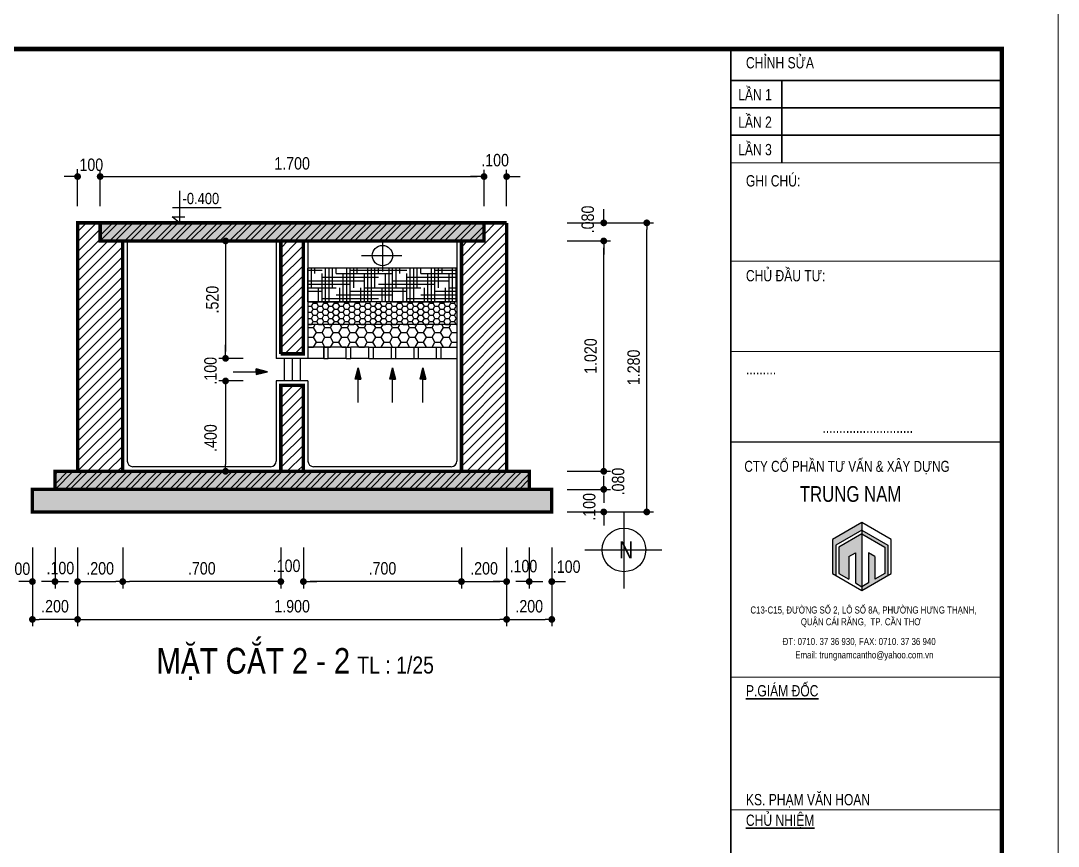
# Model space of a CAD drawing. Header units: millimetres. Extents: x 100 to 288, y -65 to 177.
# Drawn here: x 227.37 to 245.75, y 72.66 to 87.28 of the extents above; entities that cross this region are included whole.
import ezdxf

# ---------------------------------------------------------------- set-up
doc = ezdxf.new("R2010")
doc.units = ezdxf.units.MM
doc.header["$LTSCALE"] = 0.3
doc.header["$MEASUREMENT"] = 0
doc.header["$PDMODE"] = 2
doc.layers.get('0').update_dxf_attribs({"linetype": 'CONTINUOUS', "lineweight": 13})
doc.layers.get('DEFPOINTS').update_dxf_attribs({"linetype": 'CONTINUOUS', "lineweight": 13})
for name, color, linetype in [('CHU', 3, 'CONTINUOUS'), ('HACTH', 8, 'CONTINUOUS'), ('HATCH', 8, 'CONTINUOUS'), ('LAYER 1', 1, 'CONTINUOUS'), ('LAYER 7', 7, 'CONTINUOUS'), ('LAYER1', 1, 'CONTINUOUS'), ('Layer2', 4, 'CONTINUOUS'), ('LAYER5', 5, 'CONTINUOUS'), ('LAYER7', 7, 'CONTINUOUS')]:
    doc.layers.add(name, color=color, linetype=linetype)
doc.styles.add('HELVE-KT', font='VHELVCN.TTF')
doc.styles.add('VNI - HELVE', font='VBOOKMN.TTF', dxfattribs={"width": 0.8})
doc.dimstyles.new('1-25', dxfattribs={"dimtxt": 0.22, "dimasz": 0.12, "dimexe": 0.12, "dimexo": 0.2, "dimgap": 0.12, "dimtad": 1, "dimdec": 3, "dimlfac": 0.25, "dimzin": 4, "dimdsep": 46, "dimtxsty": 'HELVE-KT', "dimblk1": 'DOT', "dimblk2": 'DOT', "dimsah": 1, "dimcen": 0.18, "dimadec": 3, "dimazin": 0, "dimtfac": 1, "dimtdec": 3, "dimtofl": 0, "dimtmove": 2, "dimatfit": 3, "dimldrblk": 'DOT', "dimfxl": 0, "dimtolj": 1, "dimtzin": 4, "dimarcsym": 0})

# ---------------------------------------------------------------- blocks, each defined once
blk = doc.blocks.new('_DOT')
at = {"color": 0, "linetype": 'ByBlock'}
blk.add_line((-0.5, 0), (-1, 0), dxfattribs=at)
at = {"color": 0, "linetype": 'ByBlock', "const_width": 0.5}
blk.add_lwpolyline([(-0.25, 0, 1), (0.25, 0, 1)], format="xyb", close=True, dxfattribs=at)
blk = doc.blocks.new('*D782')
at = {"layer": 'DEFPOINTS', "color": 0, "lineweight": -2, "ltscale": 0.25}
for p in [(236.852, 83.705), (237.698, 83.705), (236.852, 83.385)]:
    blk.add_point(p, dxfattribs=at)
at = {"layer": 'LAYER1', "color": 0, "lineweight": -2, "ltscale": 0.25}
for p, q in [((237.698, 83.825), (237.698, 83.945)), ((237.052, 83.705), (237.818, 83.705)), ((237.052, 83.385), (237.818, 83.385)), ((237.698, 83.265), (237.698, 83.145))]:
    blk.add_line(p, q, dxfattribs=at)
at = {"layer": 'LAYER1', "color": 0, "lineweight": -2, "ltscale": 0.25, "xscale": 0.12, "yscale": 0.12, "zscale": 0.12}
for p, rotation in [((237.698, 83.705), 270), ((237.698, 83.385), 90)]:
    blk.add_blockref('_DOT', p, dxfattribs=dict(at, rotation=rotation))
at = {"layer": 'LAYER1', "color": 0, "ltscale": 0.25, "insert": (237.416, 83.765), "char_height": 0.22, "attachment_point": 5, "rotation": 90, "style": 'HELVE-KT'}
blk.add_mtext('\\A1;.080', dxfattribs=at)
blk = doc.blocks.new('*D783')
at = {"layer": 'DEFPOINTS', "color": 0, "lineweight": -2, "ltscale": 0.25}
for p in [(236.852, 78.985), (237.698, 78.985), (236.852, 78.585)]:
    blk.add_point(p, dxfattribs=at)
at = {"layer": 'LAYER1', "color": 0, "lineweight": -2, "ltscale": 0.25}
for p, q in [((237.698, 79.105), (237.698, 79.225)), ((237.052, 78.985), (237.818, 78.985)), ((237.052, 78.585), (237.818, 78.585)), ((237.698, 78.465), (237.698, 78.345))]:
    blk.add_line(p, q, dxfattribs=at)
at = {"layer": 'LAYER1', "color": 0, "lineweight": -2, "ltscale": 0.25, "xscale": 0.12, "yscale": 0.12, "zscale": 0.12}
for p, rotation in [((237.698, 78.985), 270), ((237.698, 78.585), 90)]:
    blk.add_blockref('_DOT', p, dxfattribs=dict(at, rotation=rotation))
at = {"layer": 'LAYER1', "color": 0, "ltscale": 0.25, "insert": (237.442, 78.675), "char_height": 0.22, "attachment_point": 5, "rotation": 90, "style": 'HELVE-KT'}
blk.add_mtext('\\A1;.100', dxfattribs=at)
blk = doc.blocks.new('*D784')
at = {"layer": 'DEFPOINTS', "color": 0, "lineweight": -2, "ltscale": 0.25}
for p in [(236.852, 79.305), (237.698, 79.305), (236.852, 78.985)]:
    blk.add_point(p, dxfattribs=at)
at = {"layer": 'LAYER1', "color": 0, "lineweight": -2, "ltscale": 0.25}
for p, q in [((237.698, 79.425), (237.698, 79.545)), ((237.052, 79.305), (237.818, 79.305)), ((237.052, 78.985), (237.818, 78.985)), ((237.698, 78.865), (237.698, 78.745))]:
    blk.add_line(p, q, dxfattribs=at)
at = {"layer": 'LAYER1', "color": 0, "lineweight": -2, "ltscale": 0.25, "xscale": 0.12, "yscale": 0.12, "zscale": 0.12}
for p, rotation in [((237.698, 79.305), 270), ((237.698, 78.985), 90)]:
    blk.add_blockref('_DOT', p, dxfattribs=dict(at, rotation=rotation))
at = {"layer": 'LAYER1', "color": 0, "ltscale": 0.25, "insert": (237.954, 79.123), "char_height": 0.22, "attachment_point": 5, "rotation": 90, "style": 'HELVE-KT'}
blk.add_mtext('\\A1;.080', dxfattribs=at)
blk = doc.blocks.new('*D785')
at = {"layer": 'DEFPOINTS', "color": 0, "lineweight": -2, "ltscale": 0.25}
for p in [(236.852, 83.385), (237.698, 83.385), (236.852, 79.305)]:
    blk.add_point(p, dxfattribs=at)
at = {"layer": 'LAYER1', "color": 0, "lineweight": -2, "ltscale": 0.25}
for p, q in [((237.052, 83.385), (237.818, 83.385)), ((237.698, 79.425), (237.698, 83.265)), ((237.052, 79.305), (237.818, 79.305))]:
    blk.add_line(p, q, dxfattribs=at)
at = {"layer": 'LAYER1', "color": 0, "lineweight": -2, "ltscale": 0.25, "xscale": 0.12, "yscale": 0.12, "zscale": 0.12}
for p, rotation in [((237.698, 83.385), 90), ((237.698, 79.305), 270)]:
    blk.add_blockref('_DOT', p, dxfattribs=dict(at, rotation=rotation))
at = {"layer": 'LAYER1', "color": 0, "ltscale": 0.25, "insert": (237.466, 81.345), "char_height": 0.22, "attachment_point": 5, "rotation": 90, "style": 'HELVE-KT'}
blk.add_mtext('\\A1;1.020', dxfattribs=at)
blk = doc.blocks.new('*D786')
at = {"layer": 'DEFPOINTS', "color": 0, "lineweight": -2, "ltscale": 0.25}
for p in [(231.509, 80.905), (230.999, 79.305), (231.509, 79.305)]:
    blk.add_point(p, dxfattribs=at)
at = {"layer": 'LAYER1', "color": 0, "lineweight": -2, "ltscale": 0.25}
for p, q in [((231.309, 80.905), (230.879, 80.905)), ((230.999, 80.785), (230.999, 79.425)), ((231.309, 79.305), (230.879, 79.305))]:
    blk.add_line(p, q, dxfattribs=at)
at = {"layer": 'LAYER1', "color": 0, "lineweight": -2, "ltscale": 0.25, "xscale": 0.12, "yscale": 0.12, "zscale": 0.12}
for p, rotation in [((230.999, 80.905), 90), ((230.999, 79.305), 270)]:
    blk.add_blockref('_DOT', p, dxfattribs=dict(at, rotation=rotation))
at = {"layer": 'LAYER1', "color": 0, "ltscale": 0.25, "insert": (230.734, 79.893), "char_height": 0.22, "attachment_point": 5, "rotation": 90, "style": 'HELVE-KT'}
blk.add_mtext('\\A1;.400', dxfattribs=at)
blk = doc.blocks.new('*D787')
at = {"layer": 'DEFPOINTS', "color": 0, "lineweight": -2, "ltscale": 0.25}
for p in [(231.509, 81.305), (230.999, 80.905), (231.509, 80.905)]:
    blk.add_point(p, dxfattribs=at)
at = {"layer": 'LAYER1', "color": 0, "lineweight": -2, "ltscale": 0.25}
for p, q in [((230.999, 81.425), (230.999, 81.545)), ((231.309, 81.305), (230.879, 81.305)), ((231.309, 80.905), (230.879, 80.905)), ((230.999, 80.785), (230.999, 80.665))]:
    blk.add_line(p, q, dxfattribs=at)
at = {"layer": 'LAYER1', "color": 0, "lineweight": -2, "ltscale": 0.25, "xscale": 0.12, "yscale": 0.12, "zscale": 0.12}
for p, rotation in [((230.999, 81.305), 270), ((230.999, 80.905), 90)]:
    blk.add_blockref('_DOT', p, dxfattribs=dict(at, rotation=rotation))
at = {"layer": 'LAYER1', "color": 0, "ltscale": 0.25, "insert": (230.733, 81.085), "char_height": 0.22, "attachment_point": 5, "rotation": 90, "style": 'HELVE-KT'}
blk.add_mtext('\\A1;.100', dxfattribs=at)
blk = doc.blocks.new('*D788')
at = {"layer": 'DEFPOINTS', "color": 0, "lineweight": -2, "ltscale": 0.25}
for p in [(228.378, 77.746), (235.978, 77.746), (235.978, 76.682)]:
    blk.add_point(p, dxfattribs=at)
at = {"layer": 'LAYER1', "color": 0, "lineweight": -2, "ltscale": 0.25}
for p, q in [((228.378, 77.546), (228.378, 76.562)), ((235.978, 77.546), (235.978, 76.562)), ((228.498, 76.682), (235.858, 76.682))]:
    blk.add_line(p, q, dxfattribs=at)
at = {"layer": 'LAYER1', "color": 0, "lineweight": -2, "ltscale": 0.25, "xscale": 0.12, "yscale": 0.12, "zscale": 0.12, "rotation": 180}
blk.add_blockref('_DOT', (228.378, 76.682), dxfattribs=at)
at = {"layer": 'LAYER1', "color": 0, "lineweight": -2, "ltscale": 0.25, "xscale": 0.12, "yscale": 0.12, "zscale": 0.12}
blk.add_blockref('_DOT', (235.978, 76.682), dxfattribs=at)
at = {"layer": 'LAYER1', "color": 0, "ltscale": 0.25, "insert": (232.178, 76.914), "char_height": 0.22, "attachment_point": 5, "style": 'HELVE-KT'}
blk.add_mtext('\\A1;1.900', dxfattribs=at)
blk = doc.blocks.new('*D789')
at = {"layer": 'DEFPOINTS', "color": 0, "lineweight": -2, "ltscale": 0.25}
for p in [(228.378, 78.154), (229.178, 78.154), (229.178, 77.352)]:
    blk.add_point(p, dxfattribs=at)
at = {"layer": 'LAYER1', "color": 0, "lineweight": -2, "ltscale": 0.25}
for p, q in [((228.378, 77.954), (228.378, 77.232)), ((229.178, 77.954), (229.178, 77.232)), ((228.498, 77.352), (229.058, 77.352))]:
    blk.add_line(p, q, dxfattribs=at)
at = {"layer": 'LAYER1', "color": 0, "lineweight": -2, "ltscale": 0.25, "xscale": 0.12, "yscale": 0.12, "zscale": 0.12, "rotation": 180}
blk.add_blockref('_DOT', (228.378, 77.352), dxfattribs=at)
at = {"layer": 'LAYER1', "color": 0, "lineweight": -2, "ltscale": 0.25, "xscale": 0.12, "yscale": 0.12, "zscale": 0.12}
blk.add_blockref('_DOT', (229.178, 77.352), dxfattribs=at)
at = {"layer": 'LAYER1', "color": 0, "ltscale": 0.25, "insert": (228.778, 77.585), "char_height": 0.22, "attachment_point": 5, "style": 'HELVE-KT'}
blk.add_mtext('\\A1;.200', dxfattribs=at)
blk = doc.blocks.new('*D790')
at = {"layer": 'DEFPOINTS', "color": 0, "lineweight": -2, "ltscale": 0.25}
for p in [(229.178, 78.154), (231.978, 78.154), (229.178, 77.352)]:
    blk.add_point(p, dxfattribs=at)
at = {"layer": 'LAYER1', "color": 0, "lineweight": -2, "ltscale": 0.25}
for p, q in [((229.178, 77.954), (229.178, 77.232)), ((231.978, 77.954), (231.978, 77.232)), ((231.858, 77.352), (229.298, 77.352))]:
    blk.add_line(p, q, dxfattribs=at)
at = {"layer": 'LAYER1', "color": 0, "lineweight": -2, "ltscale": 0.25, "xscale": 0.12, "yscale": 0.12, "zscale": 0.12, "rotation": 180}
blk.add_blockref('_DOT', (229.178, 77.352), dxfattribs=at)
at = {"layer": 'LAYER1', "color": 0, "lineweight": -2, "ltscale": 0.25, "xscale": 0.12, "yscale": 0.12, "zscale": 0.12}
blk.add_blockref('_DOT', (231.978, 77.352), dxfattribs=at)
at = {"layer": 'LAYER1', "color": 0, "ltscale": 0.25, "insert": (230.578, 77.585), "char_height": 0.22, "attachment_point": 5, "style": 'HELVE-KT'}
blk.add_mtext('\\A1;.700', dxfattribs=at)
blk = doc.blocks.new('*D791')
at = {"layer": 'DEFPOINTS', "color": 0, "lineweight": -2, "ltscale": 0.25}
for p in [(231.978, 78.154), (232.378, 78.154), (231.978, 77.352)]:
    blk.add_point(p, dxfattribs=at)
at = {"layer": 'LAYER1', "color": 0, "lineweight": -2, "ltscale": 0.25}
for p, q in [((231.978, 77.954), (231.978, 77.232)), ((232.378, 77.954), (232.378, 77.232)), ((231.858, 77.352), (231.738, 77.352)), ((232.498, 77.352), (232.618, 77.352))]:
    blk.add_line(p, q, dxfattribs=at)
at = {"layer": 'LAYER1', "color": 0, "lineweight": -2, "ltscale": 0.25, "xscale": 0.12, "yscale": 0.12, "zscale": 0.12}
blk.add_blockref('_DOT', (231.978, 77.352), dxfattribs=at)
at = {"layer": 'LAYER1', "color": 0, "lineweight": -2, "ltscale": 0.25, "xscale": 0.12, "yscale": 0.12, "zscale": 0.12, "rotation": 180}
blk.add_blockref('_DOT', (232.378, 77.352), dxfattribs=at)
at = {"layer": 'LAYER1', "color": 0, "ltscale": 0.25, "insert": (232.08, 77.63), "char_height": 0.22, "attachment_point": 5, "style": 'HELVE-KT'}
blk.add_mtext('\\A1;.100', dxfattribs=at)
blk = doc.blocks.new('*D792')
at = {"layer": 'DEFPOINTS', "color": 0, "lineweight": -2, "ltscale": 0.25}
for p in [(232.378, 78.154), (235.178, 78.154), (232.378, 77.352)]:
    blk.add_point(p, dxfattribs=at)
at = {"layer": 'LAYER1', "color": 0, "lineweight": -2, "ltscale": 0.25}
for p, q in [((232.378, 77.954), (232.378, 77.232)), ((235.178, 77.954), (235.178, 77.232)), ((235.058, 77.352), (232.498, 77.352))]:
    blk.add_line(p, q, dxfattribs=at)
at = {"layer": 'LAYER1', "color": 0, "lineweight": -2, "ltscale": 0.25, "xscale": 0.12, "yscale": 0.12, "zscale": 0.12, "rotation": 180}
blk.add_blockref('_DOT', (232.378, 77.352), dxfattribs=at)
at = {"layer": 'LAYER1', "color": 0, "lineweight": -2, "ltscale": 0.25, "xscale": 0.12, "yscale": 0.12, "zscale": 0.12}
blk.add_blockref('_DOT', (235.178, 77.352), dxfattribs=at)
at = {"layer": 'LAYER1', "color": 0, "ltscale": 0.25, "insert": (233.778, 77.585), "char_height": 0.22, "attachment_point": 5, "style": 'HELVE-KT'}
blk.add_mtext('\\A1;.700', dxfattribs=at)
blk = doc.blocks.new('*D793')
at = {"layer": 'DEFPOINTS', "color": 0, "lineweight": -2, "ltscale": 0.25}
for p in [(231.509, 83.385), (230.999, 81.305), (231.509, 81.305)]:
    blk.add_point(p, dxfattribs=at)
at = {"layer": 'LAYER1', "color": 0, "lineweight": -2, "ltscale": 0.25}
for p, q in [((231.309, 83.385), (230.879, 83.385)), ((230.999, 83.265), (230.999, 81.425)), ((231.309, 81.305), (230.879, 81.305))]:
    blk.add_line(p, q, dxfattribs=at)
at = {"layer": 'LAYER1', "color": 0, "lineweight": -2, "ltscale": 0.25, "xscale": 0.12, "yscale": 0.12, "zscale": 0.12}
for p, rotation in [((230.999, 83.385), 90), ((230.999, 81.305), 270)]:
    blk.add_blockref('_DOT', p, dxfattribs=dict(at, rotation=rotation))
at = {"layer": 'LAYER1', "color": 0, "ltscale": 0.25, "insert": (230.766, 82.345), "char_height": 0.22, "attachment_point": 5, "rotation": 90, "style": 'HELVE-KT'}
blk.add_mtext('\\A1;.520', dxfattribs=at)
blk = doc.blocks.new('*D794')
at = {"layer": 'DEFPOINTS', "color": 0, "lineweight": -2, "ltscale": 0.25}
for p in [(236.378, 78.154), (236.778, 78.154), (236.778, 77.352)]:
    blk.add_point(p, dxfattribs=at)
at = {"layer": 'LAYER1', "color": 0, "lineweight": -2, "ltscale": 0.25}
for p, q in [((236.378, 77.954), (236.378, 77.232)), ((236.778, 77.954), (236.778, 77.232)), ((236.258, 77.352), (236.138, 77.352)), ((236.898, 77.352), (237.018, 77.352))]:
    blk.add_line(p, q, dxfattribs=at)
at = {"layer": 'LAYER1', "color": 0, "lineweight": -2, "ltscale": 0.25, "xscale": 0.12, "yscale": 0.12, "zscale": 0.12}
blk.add_blockref('_DOT', (236.378, 77.352), dxfattribs=at)
at = {"layer": 'LAYER1', "color": 0, "lineweight": -2, "ltscale": 0.25, "xscale": 0.12, "yscale": 0.12, "zscale": 0.12, "rotation": 180}
blk.add_blockref('_DOT', (236.778, 77.352), dxfattribs=at)
at = {"layer": 'LAYER1', "color": 0, "ltscale": 0.25, "insert": (237.041, 77.615), "char_height": 0.22, "attachment_point": 5, "style": 'HELVE-KT'}
blk.add_mtext('\\A1;.100', dxfattribs=at)
blk = doc.blocks.new('*D795')
at = {"layer": 'DEFPOINTS', "color": 0, "lineweight": -2, "ltscale": 0.25}
for p in [(235.978, 78.154), (236.378, 78.154), (235.978, 77.352)]:
    blk.add_point(p, dxfattribs=at)
at = {"layer": 'LAYER1', "color": 0, "lineweight": -2, "ltscale": 0.25}
for p, q in [((235.978, 77.954), (235.978, 77.232)), ((236.378, 77.954), (236.378, 77.232)), ((235.858, 77.352), (235.738, 77.352)), ((236.498, 77.352), (236.618, 77.352))]:
    blk.add_line(p, q, dxfattribs=at)
at = {"layer": 'LAYER1', "color": 0, "lineweight": -2, "ltscale": 0.25, "xscale": 0.12, "yscale": 0.12, "zscale": 0.12}
blk.add_blockref('_DOT', (235.978, 77.352), dxfattribs=at)
at = {"layer": 'LAYER1', "color": 0, "lineweight": -2, "ltscale": 0.25, "xscale": 0.12, "yscale": 0.12, "zscale": 0.12, "rotation": 180}
blk.add_blockref('_DOT', (236.378, 77.352), dxfattribs=at)
at = {"layer": 'LAYER1', "color": 0, "ltscale": 0.25, "insert": (236.275, 77.624), "char_height": 0.22, "attachment_point": 5, "style": 'HELVE-KT'}
blk.add_mtext('\\A1;.100', dxfattribs=at)
blk = doc.blocks.new('*D796')
at = {"layer": 'DEFPOINTS', "color": 0, "lineweight": -2, "ltscale": 0.25}
for p in [(227.578, 78.154), (227.978, 78.154), (227.578, 77.352)]:
    blk.add_point(p, dxfattribs=at)
at = {"layer": 'LAYER1', "color": 0, "lineweight": -2, "ltscale": 0.25}
for p, q in [((227.578, 77.954), (227.578, 77.232)), ((227.978, 77.954), (227.978, 77.232)), ((227.458, 77.352), (227.338, 77.352)), ((228.098, 77.352), (228.218, 77.352))]:
    blk.add_line(p, q, dxfattribs=at)
at = {"layer": 'LAYER1', "color": 0, "lineweight": -2, "ltscale": 0.25, "xscale": 0.12, "yscale": 0.12, "zscale": 0.12}
blk.add_blockref('_DOT', (227.578, 77.352), dxfattribs=at)
at = {"layer": 'LAYER1', "color": 0, "lineweight": -2, "ltscale": 0.25, "xscale": 0.12, "yscale": 0.12, "zscale": 0.12, "rotation": 180}
blk.add_blockref('_DOT', (227.978, 77.352), dxfattribs=at)
at = {"layer": 'LAYER1', "color": 0, "ltscale": 0.25, "insert": (227.294, 77.578), "char_height": 0.22, "attachment_point": 5, "style": 'HELVE-KT'}
blk.add_mtext('\\A1;.100', dxfattribs=at)
blk = doc.blocks.new('*D797')
at = {"layer": 'DEFPOINTS', "color": 0, "lineweight": -2, "ltscale": 0.25}
for p in [(227.978, 78.154), (228.378, 78.154), (228.378, 77.352)]:
    blk.add_point(p, dxfattribs=at)
at = {"layer": 'LAYER1', "color": 0, "lineweight": -2, "ltscale": 0.25}
for p, q in [((227.978, 77.954), (227.978, 77.232)), ((228.378, 77.954), (228.378, 77.232)), ((227.858, 77.352), (227.738, 77.352)), ((228.498, 77.352), (228.618, 77.352))]:
    blk.add_line(p, q, dxfattribs=at)
at = {"layer": 'LAYER1', "color": 0, "lineweight": -2, "ltscale": 0.25, "xscale": 0.12, "yscale": 0.12, "zscale": 0.12}
blk.add_blockref('_DOT', (227.978, 77.352), dxfattribs=at)
at = {"layer": 'LAYER1', "color": 0, "lineweight": -2, "ltscale": 0.25, "xscale": 0.12, "yscale": 0.12, "zscale": 0.12, "rotation": 180}
blk.add_blockref('_DOT', (228.378, 77.352), dxfattribs=at)
at = {"layer": 'LAYER1', "color": 0, "ltscale": 0.25, "insert": (228.073, 77.59), "char_height": 0.22, "attachment_point": 5, "style": 'HELVE-KT'}
blk.add_mtext('\\A1;.100', dxfattribs=at)
blk = doc.blocks.new('*D798')
at = {"layer": 'DEFPOINTS', "color": 0, "lineweight": -2, "ltscale": 0.25}
for p in [(235.178, 78.154), (235.978, 78.154), (235.978, 77.352)]:
    blk.add_point(p, dxfattribs=at)
at = {"layer": 'LAYER1', "color": 0, "lineweight": -2, "ltscale": 0.25}
for p, q in [((235.178, 77.954), (235.178, 77.232)), ((235.978, 77.954), (235.978, 77.232)), ((235.298, 77.352), (235.858, 77.352))]:
    blk.add_line(p, q, dxfattribs=at)
at = {"layer": 'LAYER1', "color": 0, "lineweight": -2, "ltscale": 0.25, "xscale": 0.12, "yscale": 0.12, "zscale": 0.12, "rotation": 180}
blk.add_blockref('_DOT', (235.178, 77.352), dxfattribs=at)
at = {"layer": 'LAYER1', "color": 0, "lineweight": -2, "ltscale": 0.25, "xscale": 0.12, "yscale": 0.12, "zscale": 0.12}
blk.add_blockref('_DOT', (235.978, 77.352), dxfattribs=at)
at = {"layer": 'LAYER1', "color": 0, "ltscale": 0.25, "insert": (235.578, 77.585), "char_height": 0.22, "attachment_point": 5, "style": 'HELVE-KT'}
blk.add_mtext('\\A1;.200', dxfattribs=at)
blk = doc.blocks.new('*D799')
at = {"layer": 'DEFPOINTS', "color": 0, "lineweight": -2, "ltscale": 0.25}
for p in [(228.778, 84.525), (228.378, 83.799), (228.778, 83.799)]:
    blk.add_point(p, dxfattribs=at)
at = {"layer": 'LAYER1', "color": 0, "lineweight": -2, "ltscale": 0.25}
for p, q in [((228.378, 83.999), (228.378, 84.645)), ((228.778, 83.999), (228.778, 84.645)), ((228.258, 84.525), (228.138, 84.525)), ((228.898, 84.525), (229.018, 84.525))]:
    blk.add_line(p, q, dxfattribs=at)
at = {"layer": 'LAYER1', "color": 0, "lineweight": -2, "ltscale": 0.25, "xscale": 0.12, "yscale": 0.12, "zscale": 0.12}
blk.add_blockref('_DOT', (228.378, 84.525), dxfattribs=at)
at = {"layer": 'LAYER1', "color": 0, "lineweight": -2, "ltscale": 0.25, "xscale": 0.12, "yscale": 0.12, "zscale": 0.12, "rotation": 180}
blk.add_blockref('_DOT', (228.778, 84.525), dxfattribs=at)
at = {"layer": 'LAYER1', "color": 0, "ltscale": 0.25, "insert": (228.586, 84.732), "char_height": 0.22, "attachment_point": 5, "style": 'HELVE-KT'}
blk.add_mtext('\\A1;.100', dxfattribs=at)
blk = doc.blocks.new('*D800')
at = {"layer": 'DEFPOINTS', "color": 0, "lineweight": -2, "ltscale": 0.25}
for p in [(235.578, 84.525), (228.778, 83.799), (235.578, 83.799)]:
    blk.add_point(p, dxfattribs=at)
at = {"layer": 'LAYER1', "color": 0, "lineweight": -2, "ltscale": 0.25}
for p, q in [((228.778, 83.999), (228.778, 84.645)), ((235.578, 83.999), (235.578, 84.645)), ((228.898, 84.525), (235.458, 84.525))]:
    blk.add_line(p, q, dxfattribs=at)
at = {"layer": 'LAYER1', "color": 0, "lineweight": -2, "ltscale": 0.25, "xscale": 0.12, "yscale": 0.12, "zscale": 0.12, "rotation": 180}
blk.add_blockref('_DOT', (228.778, 84.525), dxfattribs=at)
at = {"layer": 'LAYER1', "color": 0, "lineweight": -2, "ltscale": 0.25, "xscale": 0.12, "yscale": 0.12, "zscale": 0.12}
blk.add_blockref('_DOT', (235.578, 84.525), dxfattribs=at)
at = {"layer": 'LAYER1', "color": 0, "ltscale": 0.25, "insert": (232.178, 84.757), "char_height": 0.22, "attachment_point": 5, "style": 'HELVE-KT'}
blk.add_mtext('\\A1;1.700', dxfattribs=at)
blk = doc.blocks.new('*D801')
at = {"layer": 'DEFPOINTS', "color": 0, "lineweight": -2, "ltscale": 0.25}
for p in [(235.978, 84.525), (235.578, 83.799), (235.978, 83.799)]:
    blk.add_point(p, dxfattribs=at)
at = {"layer": 'LAYER1', "color": 0, "lineweight": -2, "ltscale": 0.25}
for p, q in [((235.578, 83.999), (235.578, 84.645)), ((235.978, 83.999), (235.978, 84.645)), ((235.458, 84.525), (235.338, 84.525)), ((236.098, 84.525), (236.218, 84.525))]:
    blk.add_line(p, q, dxfattribs=at)
at = {"layer": 'LAYER1', "color": 0, "lineweight": -2, "ltscale": 0.25, "xscale": 0.12, "yscale": 0.12, "zscale": 0.12}
blk.add_blockref('_DOT', (235.578, 84.525), dxfattribs=at)
at = {"layer": 'LAYER1', "color": 0, "lineweight": -2, "ltscale": 0.25, "xscale": 0.12, "yscale": 0.12, "zscale": 0.12, "rotation": 180}
blk.add_blockref('_DOT', (235.978, 84.525), dxfattribs=at)
at = {"layer": 'LAYER1', "color": 0, "ltscale": 0.25, "insert": (235.774, 84.814), "char_height": 0.22, "attachment_point": 5, "style": 'HELVE-KT'}
blk.add_mtext('\\A1;.100', dxfattribs=at)
blk = doc.blocks.new('*D802')
at = {"layer": 'DEFPOINTS', "color": 0, "lineweight": -2, "ltscale": 0.25}
for p in [(236.852, 83.705), (238.46, 83.705), (236.852, 78.585)]:
    blk.add_point(p, dxfattribs=at)
at = {"layer": 'LAYER1', "color": 0, "lineweight": -2, "ltscale": 0.25}
for p, q in [((237.052, 83.705), (238.58, 83.705)), ((238.46, 78.705), (238.46, 83.585)), ((237.052, 78.585), (238.58, 78.585))]:
    blk.add_line(p, q, dxfattribs=at)
at = {"layer": 'LAYER1', "color": 0, "lineweight": -2, "ltscale": 0.25, "xscale": 0.12, "yscale": 0.12, "zscale": 0.12}
for p, rotation in [((238.46, 83.705), 90), ((238.46, 78.585), 270)]:
    blk.add_blockref('_DOT', p, dxfattribs=dict(at, rotation=rotation))
at = {"layer": 'LAYER1', "color": 0, "ltscale": 0.25, "insert": (238.228, 81.145), "char_height": 0.22, "attachment_point": 5, "rotation": 90, "style": 'HELVE-KT'}
blk.add_mtext('\\A1;1.280', dxfattribs=at)
blk = doc.blocks.new('*D833')
at = {"layer": 'DEFPOINTS', "color": 0, "lineweight": -2, "ltscale": 0.25}
for p in [(227.578, 77.636), (228.378, 77.054), (227.578, 76.682)]:
    blk.add_point(p, dxfattribs=at)
at = {"layer": 'LAYER1', "color": 0, "lineweight": -2, "ltscale": 0.25}
for p, q in [((227.578, 77.436), (227.578, 76.562)), ((228.378, 76.854), (228.378, 76.562)), ((228.258, 76.682), (227.698, 76.682))]:
    blk.add_line(p, q, dxfattribs=at)
at = {"layer": 'LAYER1', "color": 0, "lineweight": -2, "ltscale": 0.25, "xscale": 0.12, "yscale": 0.12, "zscale": 0.12, "rotation": 180}
blk.add_blockref('_DOT', (227.578, 76.682), dxfattribs=at)
at = {"layer": 'LAYER1', "color": 0, "lineweight": -2, "ltscale": 0.25, "xscale": 0.12, "yscale": 0.12, "zscale": 0.12}
blk.add_blockref('_DOT', (228.378, 76.682), dxfattribs=at)
at = {"layer": 'LAYER1', "color": 0, "ltscale": 0.25, "insert": (227.978, 76.914), "char_height": 0.22, "attachment_point": 5, "style": 'HELVE-KT'}
blk.add_mtext('\\A1;.200', dxfattribs=at)
blk = doc.blocks.new('*D834')
at = {"layer": 'DEFPOINTS', "color": 0, "lineweight": -2, "ltscale": 0.25}
for p in [(236.778, 77.636), (235.978, 77.054), (236.778, 76.682)]:
    blk.add_point(p, dxfattribs=at)
at = {"layer": 'LAYER1', "color": 0, "lineweight": -2, "ltscale": 0.25}
for p, q in [((236.778, 77.436), (236.778, 76.562)), ((235.978, 76.854), (235.978, 76.562)), ((236.098, 76.682), (236.658, 76.682))]:
    blk.add_line(p, q, dxfattribs=at)
at = {"layer": 'LAYER1', "color": 0, "lineweight": -2, "ltscale": 0.25, "xscale": 0.12, "yscale": 0.12, "zscale": 0.12, "rotation": 180}
blk.add_blockref('_DOT', (235.978, 76.682), dxfattribs=at)
at = {"layer": 'LAYER1', "color": 0, "lineweight": -2, "ltscale": 0.25, "xscale": 0.12, "yscale": 0.12, "zscale": 0.12}
blk.add_blockref('_DOT', (236.778, 76.682), dxfattribs=at)
at = {"layer": 'LAYER1', "color": 0, "ltscale": 0.25, "insert": (236.378, 76.914), "char_height": 0.22, "attachment_point": 5, "style": 'HELVE-KT'}
blk.add_mtext('\\A1;.200', dxfattribs=at)
blk = doc.blocks.new('AAEER')
at = {"linetype": 'Continuous', "ltscale": 0.08}
h = blk.add_hatch(color=8, dxfattribs=at)
h.paths.add_polyline_path([(377.886, 656.949), (377.886, 657.083), (377.366, 656.782), (377.366, 656.181), (377.423, 656.148), (377.423, 656.682)])
h.paths.add_polyline_path([(377.886, 656.882), (377.481, 656.649), (377.481, 656.181), (377.655, 656.081), (377.655, 656.482), (377.771, 656.548), (377.771, 656.014), (377.886, 655.947)])
blk.add_hatch(color=8, dxfattribs=at).paths.add_polyline_path([(378.118, 656.482), (378.002, 656.548), (378.002, 656.014), (377.886, 655.947), (377.886, 655.88), (378.349, 656.148), (378.349, 656.682), (377.886, 656.949), (377.886, 656.882), (378.291, 656.649), (378.291, 656.181), (378.118, 656.081)])
for p, q in [((377.886, 657.083), (377.886, 656.949)), ((377.886, 657.083), (377.886, 655.88)), ((377.886, 656.949), (377.423, 656.682)), ((377.886, 656.882), (377.481, 656.649)), ((377.886, 656.949), (378.349, 656.682)), ((377.886, 656.882), (377.886, 655.947)), ((377.886, 656.882), (378.291, 656.649)), ((377.423, 656.682), (377.423, 656.148)), ((377.481, 656.649), (377.481, 656.181)), ((378.291, 656.649), (378.291, 656.181)), ((378.349, 656.682), (378.349, 656.148)), ((377.655, 656.482), (377.771, 656.548)), ((377.655, 656.482), (377.655, 656.081)), ((377.771, 656.548), (377.771, 656.014)), ((378.118, 656.482), (378.002, 656.548)), ((378.002, 656.548), (378.002, 656.014)), ((378.118, 656.482), (378.118, 656.081))]:
    blk.add_line(p, q, dxfattribs=at)
blk.add_lwpolyline([(377.366, 656.181), (377.886, 655.88), (378.407, 656.181), (378.407, 656.782), (377.886, 657.083), (377.366, 656.782)], close=True, dxfattribs=at)
for points in [[(377.481, 656.181), (377.655, 656.081)], [(378.291, 656.181), (378.118, 656.081)], [(377.771, 656.014), (377.886, 655.947)], [(378.002, 656.014), (377.886, 655.947)]]:
    blk.add_lwpolyline(points, dxfattribs=at)
at = {"layer": 'LAYER 7', "lineweight": 35}
for points in [[(375.565, 664.914), (380.365, 664.914)], [(376.469, 663.456), (376.469, 664.914)], [(375.565, 664.428), (380.365, 664.428)], [(375.565, 663.942), (380.365, 663.942)]]:
    blk.add_lwpolyline(points, dxfattribs=at)
at = {"layer": 'LAYER7', "const_width": 0.0278}
blk.add_lwpolyline([(380.365, 665.47), (375.565, 665.47), (375.565, 637.695), (380.365, 637.695)], close=True, dxfattribs=at)
at = {"layer": 'LAYER7'}
for points, const_width in [([(375.565, 663.456), (380.365, 663.456)], 0.0174), ([(375.565, 661.712), (380.365, 661.712)], 0.0174), ([(375.565, 660.112), (380.365, 660.112)], 0.0174), ([(375.565, 658.512), (380.365, 658.512)], 0.0212), ([(375.565, 654.346), (380.365, 654.346)], 0.0174), ([(375.565, 651.999), (380.365, 651.999)], 0.0174)]:
    blk.add_lwpolyline(points, dxfattribs=dict(at, const_width=const_width))
at = {"layer": 'LAYER 7', "lineweight": 35, "char_height": 0.2, "width": 5.31965, "attachment_point": 1, "style": 'VNI - HELVE'}
for s, insert in [('CHÆNH SÖÛA', (375.833, 665.327)), ('LAÀN 1', (375.696, 664.761)), ('LAÀN 2', (375.696, 664.275)), ('LAÀN 3', (375.696, 663.789)), ('GHI CHUÙ:', (375.833, 663.236)), ('CHUÛ ÑAÀU TÖ:', (375.833, 661.556)), ('.........', (375.833, 659.91)), ('...........................', (377.188, 658.873)), ('{\\LP.GIAÙM ÑOÁC}', (375.833, 654.205)), ('KS. PHAÏM VAÊN HOAN', (375.833, 652.277)), ('{\\LCHUÛ NHIEÄM}', (375.833, 651.912))]:
    blk.add_mtext(s, dxfattribs=dict(at, insert=insert))
at = {"layer": 'LAYER5', "attachment_point": 1, "style": 'VNI - HELVE'}
for s, insert, char_height, width in [('{\\H0.9774x;CTY COÅ PHAÀN TÖ VAÁN & XAÂY DÖÏNG} ', (375.805, 658.177), 0.19891, 4.67984), ('TRUNG NAM', (376.787, 657.729), 0.2777, 3.59296), ('{\\fVNI-Helve|b0|i0|c0|p2;C13-C15, ÑÖÔØNG SOÁ 2, LOÂ SOÁ 8A, PHÖÔØNG HÖNG THAÏNH, \\P                       QUAÄN CAÙI RAÊNG,  TP. CAÀN THÔ}', (375.912, 655.598), 0.12499, 8.0242), ('{\\fVNI-Helve|b0|i0|c0|p2;ÑT: 0710. 37 36 930, FAX: 0710. 37 36 940}', (376.484, 655.04), 0.12499, 8.0242), ('{\\fVNI-Helve|b0|i0|c0|p2;Email: trungnamcantho@yahoo.com.vn}', (376.706, 654.803), 0.12499, 8.0242)]:
    blk.add_mtext(s, dxfattribs=dict(at, insert=insert, char_height=char_height, width=width))

msp = doc.modelspace()

# ---------------------------------------------------------------- hatches: boundary and pattern name
at = {"layer": 'HACTH'}
h = msp.add_hatch(dxfattribs=at)
h.set_pattern_fill('AR-CONC', color=256, scale=0.05, style=0)
h.set_pattern_definition([(50, (227.578, 78.58526), (0.35863, -0.031376), [0.0375, -0.4125]), (355, (227.578, 78.58526), (-0.069376, 0.376096), [0.03, -0.33]), (100.4514, (227.6079, 78.58264), (0.289255, 0.34472), [0.03187, -0.350571]), (46.184, (227.578, 78.68526), (0.53362, -0.08276), [0.05625, -0.61875]), (96.6356, (227.62247, 78.67836), (0.467331, 0.48706), [0.047805, -0.525857]), (351.184, (227.578, 78.68526), (0.46733, 0.48706), [0.045, -0.495]), (21, (227.628, 78.66026), (0.2984535, -0.2013094), [0.0375, -0.4125]), (326, (227.628, 78.66026), (0.121658, 0.362575), [0.03, -0.33]), (71.4514, (227.65287, 78.6435), (0.420111, 0.161265), [0.03187, -0.350571]), (37.5, (227.578, 78.58526), (0.00608, 0.166447), [0, -0.326, 0, -0.335, 0, -0.33125]), (7.5, (227.578, 78.58526), (0.1315348, 0.197206), [0, -0.191, 0, -0.3185, 0, -0.12625]), (327.5, (227.4665, 78.58526), (0.2669112, -0.0112774), [0, -0.125, 0, -0.39, 0, -0.5175]), (317.5, (227.4165, 78.58526), (0.291593, 0.0500525), [0, -0.1625, 0, -0.259, 0, -0.3675])])
h.paths.add_polyline_path([(234.04572, 78.98526), (227.578, 78.98526), (227.578, 78.58526), (234.04572, 78.58526)])
h.paths.add_polyline_path([(236.778, 78.98526), (234.04572, 78.98526), (234.04572, 78.58526), (236.778, 78.58526)])
h.paths.add_polyline_path([(235.578, 83.70526), (234.04572, 83.70526), (234.04572, 83.38526), (235.578, 83.38526)])
h.paths.add_polyline_path([(234.04572, 83.70526), (228.778, 83.70526), (228.778, 83.38526), (229.178, 83.38526), (234.04572, 83.38526)])
h = msp.add_hatch(dxfattribs=at)
h.set_pattern_fill('ANSI31', color=256, style=0)
h.set_pattern_definition([(45, (228.378, 79.30526), (-0.0883883, 0.0883883), [])])
h.paths.add_polyline_path([(235.978, 83.70526), (235.578, 83.70526), (235.578, 83.38526), (235.178, 83.38526), (235.178, 79.30526), (235.978, 79.30526)])
h.paths.add_polyline_path([(232.378, 80.82526), (231.978, 80.82526), (231.978, 79.30526), (232.378, 79.30526)])
h.paths.add_polyline_path([(232.378, 83.38526), (231.978, 83.38526), (231.978, 81.38526), (232.378, 81.38526)])
h.paths.add_polyline_path([(229.178, 83.38526), (228.778, 83.38526), (228.778, 83.70526), (228.378, 83.70526), (228.378, 79.30526), (229.178, 79.30526)])
h = msp.add_hatch(dxfattribs=at)
h.set_pattern_fill('STEEL', color=256, scale=1.5, style=0)
h.set_pattern_definition([(45, (228.778, 83.38526), (-0.1325825, 0.1325825), []), (45, (228.778, 83.479), (-0.1325825, 0.1325825), [])])
h.paths.add_polyline_path([(234.04572, 83.70526), (228.778, 83.70526), (228.778, 83.38526), (229.178, 83.38526), (234.04572, 83.38526)])
h.paths.add_polyline_path([(235.578, 83.70526), (234.04572, 83.70526), (234.04572, 83.38526), (235.578, 83.38526)])
at = {"layer": 'HATCH', "linetype": 'Continuous', "ltscale": 0.25}
h = msp.add_hatch(dxfattribs=at)
h.set_pattern_fill('HOUND', color=256, style=0)
h.set_pattern_definition([(0, (232.458, 82.30526), (0.25, 0.0625), [1, -0.5]), (90, (232.458, 82.30526), (-0.0625, -0.25), [1, -0.5])])
h.paths.add_polyline_path([(235.098, 82.90526), (234.04572, 82.90526), (234.04572, 82.30526), (235.098, 82.30526)])
h.paths.add_polyline_path([(234.04572, 82.90526), (232.458, 82.90526), (232.458, 82.30526), (234.04572, 82.30526)])
h = msp.add_hatch(dxfattribs=at)
h.set_pattern_fill('HONEY', color=256, scale=0.5, style=0)
h.set_pattern_definition([(0, (232.458, 81.90526), (0.09375, 0.0541266), [0.0625, -0.125]), (120, (232.458, 81.90526), (-0.09375, 0.0541266), [0.0625, -0.125]), (60, (232.458, 81.90526), (2e-10, 0.1082532), [-0.125, 0.0625])])
h.paths.add_polyline_path([(235.098, 82.30526), (234.04572, 82.30526), (234.04572, 81.90526), (235.098, 81.90526)])
h.paths.add_polyline_path([(234.04572, 82.30526), (232.458, 82.30526), (232.458, 81.90526), (234.04572, 81.90526)])
h = msp.add_hatch(dxfattribs=at)
h.set_pattern_fill('HONEY', color=256, scale=0.8, style=0)
h.set_pattern_definition([(0, (232.458, 81.50526), (0.15, 0.0866025), [0.1, -0.2]), (120, (232.458, 81.50526), (-0.15, 0.0866025), [0.1, -0.2]), (60, (232.458, 81.50526), (3e-10, 0.173205), [-0.2, 0.1])])
h.paths.add_polyline_path([(235.098, 81.90526), (234.04572, 81.90526), (234.04572, 81.50526), (235.098, 81.50526)])
h.paths.add_polyline_path([(234.04572, 81.90526), (232.458, 81.90526), (232.458, 81.50526), (232.738, 81.50526), (232.818, 81.50526), (233.138, 81.50526), (233.218, 81.50526), (233.538, 81.50526), (233.618, 81.50526), (234.04572, 81.50526)])
at = {"layer": 'HATCH'}
h = msp.add_hatch(dxfattribs=at)
h.set_pattern_fill('STEEL', color=256, scale=1.5, style=0)
h.set_pattern_definition([(45, (227.978, 78.98526), (-0.1325825, 0.1325825), []), (45, (227.978, 79.079), (-0.1325825, 0.1325825), [])])
h.paths.add_polyline_path([(234.04572, 79.30526), (227.978, 79.30526), (227.978, 78.98526), (234.04572, 78.98526)])
h.paths.add_polyline_path([(236.378, 79.30526), (234.04572, 79.30526), (234.04572, 78.98526), (236.378, 78.98526)])
h = msp.add_hatch(dxfattribs=at)
h.set_pattern_fill('AR-CONC', color=256, scale=0.05, style=0)
h.set_pattern_definition([(50, (227.978, 78.98526), (0.35863, -0.031376), [0.0375, -0.4125]), (355, (227.978, 78.98526), (-0.069376, 0.376096), [0.03, -0.33]), (100.4514, (228.0079, 78.98264), (0.289255, 0.34472), [0.03187, -0.350571]), (46.184, (227.978, 79.08526), (0.53362, -0.08276), [0.05625, -0.61875]), (96.6356, (228.02247, 79.07836), (0.46733, 0.48706), [0.047805, -0.525857]), (351.184, (227.978, 79.08526), (0.46733, 0.48706), [0.045, -0.495]), (21, (228.028, 79.06026), (0.298454, -0.201309), [0.0375, -0.4125]), (326, (228.028, 79.06026), (0.121658, 0.362575), [0.03, -0.33]), (71.4514, (228.05287, 79.0435), (0.420111, 0.161265), [0.03187, -0.350571]), (37.5, (227.978, 78.98526), (0.00608, 0.166447), [0, -0.326, 0, -0.335, 0, -0.33125]), (7.5, (227.978, 78.98526), (0.1315348, 0.197206), [0, -0.191, 0, -0.3185, 0, -0.12625]), (327.5, (227.8665, 78.98526), (0.2669112, -0.0112774), [0, -0.125, 0, -0.39, 0, -0.5175]), (317.5, (227.8165, 78.98526), (0.291593, 0.0500525), [0, -0.1625, 0, -0.259, 0, -0.3675])])
h.paths.add_polyline_path([(234.04572, 79.30526), (227.978, 79.30526), (227.978, 78.98526), (234.04572, 78.98526)])
h.paths.add_polyline_path([(236.378, 79.30526), (234.04572, 79.30526), (234.04572, 78.98526), (236.378, 78.98526)])
at = {"layer": 'Layer2', "linetype": 'Continuous'}
h = msp.add_hatch(dxfattribs=at)
h.set_pattern_fill('ANSI37', color=256, scale=0.005, style=0)
h.set_pattern_definition([(45, (-186.27609, 113.019413), (-0.01122532015, 0.01122532015), []), (135, (-186.27609, 113.019413), (-0.01122532015, -0.01122532015), [])])
h.paths.add_polyline_path([(231.74391, 81.06941), (231.54391, 81.11941), (231.54391, 81.06941), (231.54391, 81.01941)])
h = msp.add_hatch(dxfattribs=at)
h.set_pattern_fill('ANSI37', color=256, scale=0.005, angle=-90, style=0)
h.set_pattern_definition([(45, (265.296381, -336.884741), (0.01122532015, -0.01122532015), []), (315, (265.296381, -336.884741), (-0.01122532015, -0.01122532015), [])])
h.paths.add_polyline_path([(233.29638, 80.93526), (233.34638, 80.93526), (233.39638, 80.93526), (233.34638, 81.13526)])
h = msp.add_hatch(dxfattribs=at)
h.set_pattern_fill('ANSI37', color=256, scale=0.005, angle=-90, style=0)
h.set_pattern_definition([(45, (265.906381, -336.884741), (0.01122532015, -0.01122532015), []), (315, (265.906381, -336.884741), (-0.01122532015, -0.01122532015), [])])
h.paths.add_polyline_path([(233.90638, 80.93526), (233.95638, 80.93526), (234.00638, 80.93526), (233.95638, 81.13526)])
h = msp.add_hatch(dxfattribs=at)
h.set_pattern_fill('ANSI37', color=256, scale=0.005, angle=-90, style=0)
h.set_pattern_definition([(45, (266.446381, -336.884741), (0.01122532015, -0.01122532015), []), (315, (266.446381, -336.884741), (-0.01122532015, -0.01122532015), [])])
h.paths.add_polyline_path([(234.44638, 80.93526), (234.49638, 80.93526), (234.54638, 80.93526), (234.49638, 81.13526)])

# ---------------------------------------------------------------- linework, layer by layer
at = {"layer": 'CHU', "linetype": 'Continuous'}
msp.add_lwpolyline([(232.738, 81.30526), (232.818, 81.30526), (232.818, 81.50526), (232.738, 81.50526)], close=True, dxfattribs=at)
for points in [[(232.738, 81.30526), (232.738, 81.50526)], [(232.818, 81.30526), (232.818, 81.50526)], [(233.138, 81.30526), (233.138, 81.50526)], [(233.138, 81.30526), (233.138, 81.50526)], [(233.218, 81.30526), (233.218, 81.50526)], [(233.538, 81.30526), (233.538, 81.50526)], [(233.538, 81.30526), (233.538, 81.50526)], [(233.618, 81.30526), (233.618, 81.50526)], [(233.938, 81.30526), (233.938, 81.50526)], [(233.938, 81.30526), (233.938, 81.50526)], [(234.018, 81.30526), (234.018, 81.50526)], [(234.338, 81.30526), (234.338, 81.50526)], [(234.338, 81.30526), (234.338, 81.50526)], [(234.418, 81.30526), (234.418, 81.50526)], [(234.738, 81.30526), (234.738, 81.50526)], [(234.738, 81.30526), (234.738, 81.50526)], [(234.818, 81.30526), (234.818, 81.50526)]]:
    msp.add_lwpolyline(points, dxfattribs=at)
at = {"layer": 'CHU'}
for points in [[(233.138, 81.50526), (233.218, 81.50526)], [(233.538, 81.50526), (233.618, 81.50526)], [(233.938, 81.50526), (234.018, 81.50526)], [(234.338, 81.50526), (234.418, 81.50526)], [(234.738, 81.50526), (234.818, 81.50526)], [(233.138, 81.30526), (233.218, 81.30526)], [(233.538, 81.30526), (233.618, 81.30526)], [(233.938, 81.30526), (234.018, 81.30526)], [(234.338, 81.30526), (234.418, 81.30526)], [(234.738, 81.30526), (234.818, 81.30526)]]:
    msp.add_lwpolyline(points, dxfattribs=at)
at = {"layer": 'DEFPOINTS', "linetype": 'Continuous', "ltscale": 0.08}
msp.add_lwpolyline([(203.74885, 58.04536), (245.74885, 58.04536), (245.74885, 87.74536), (203.74885, 87.74536)], close=True, dxfattribs=at)
at = {"layer": 'HACTH', "ltscale": 0.25}
for points, format in [([(233.5338, 83.70107, 0, 0.1, 0), (233.5338, 83.9077, 0, 0, 0), (233.5338, 84.12158, 0, 0, 0), (234.04572, 84.12158, 0, 0, 0), (234.04572, 77.91334, 0, 0, 0), (237.36397, 77.91334, 0, 0, 0)], "xyseb"), ([(229.258, 79.48526, 0.41421356), (229.358, 79.38526)], "xyb"), ([(231.798, 79.38526, 0.41421356), (231.898, 79.48526)], "xyb"), ([(232.458, 79.48526, 0.41421356), (232.558, 79.38526)], "xyb"), ([(234.998, 79.38526, 0.41421356), (235.098, 79.48526)], "xyb")]:
    msp.add_lwpolyline(points, format=format, dxfattribs=at)
for points in [[(229.258, 83.38526), (229.258, 79.48526)], [(231.898, 83.38526), (231.898, 81.30526)], [(232.458, 83.38526), (232.458, 81.30526)], [(235.098, 83.38526), (235.098, 79.48526)], [(232.458, 81.30526), (231.898, 81.30526)], [(232.458, 80.90526), (231.898, 80.90526)], [(231.898, 80.90526), (231.898, 79.48526)], [(232.458, 80.90526), (232.458, 79.48526)], [(231.798, 79.38526), (229.358, 79.38526)], [(234.998, 79.38526), (232.558, 79.38526)]]:
    msp.add_lwpolyline(points, dxfattribs=at)
at = {"layer": 'LAYER1', "linetype": 'Continuous', "ltscale": 0.05}
for points in [[(230.18259, 84.27322), (230.18259, 83.70526)], [(230.18259, 83.70526), (230.05184, 83.81114)], [(230.05184, 83.81114), (230.27985, 83.81114)], [(230.05888, 83.97683), (230.9213, 83.97683)]]:
    msp.add_lwpolyline(points, dxfattribs=at)
at = {"layer": 'Layer2', "linetype": 'Continuous'}
for points in [[(235.098, 82.90526), (232.458, 82.90526)], [(235.098, 82.30526), (232.458, 82.30526)], [(235.098, 81.90526), (232.458, 81.90526)], [(232.038, 81.30526), (232.038, 80.90526)], [(232.178, 81.30526), (232.178, 80.90526)], [(232.318, 81.30526), (232.318, 80.90526)], [(231.13391, 81.06941), (231.54391, 81.06941)], [(231.74391, 81.06941), (231.54391, 81.11941)], [(231.54391, 81.06941), (231.54391, 81.11941)], [(231.54391, 81.01941), (231.74391, 81.06941)], [(231.54391, 81.06941), (231.54391, 81.01941)], [(233.29638, 80.93526), (233.34638, 81.13526)], [(233.34638, 81.13526), (233.39638, 80.93526)], [(233.90638, 80.93526), (233.95638, 81.13526)], [(233.95638, 81.13526), (234.00638, 80.93526)], [(234.44638, 80.93526), (234.49638, 81.13526)], [(234.49638, 81.13526), (234.54638, 80.93526)], [(233.34638, 80.93526), (233.29638, 80.93526)], [(233.34638, 80.52526), (233.34638, 80.93526)], [(233.34638, 80.93526), (233.39638, 80.93526)], [(233.95638, 80.93526), (233.90638, 80.93526)], [(233.95638, 80.52526), (233.95638, 80.93526)], [(233.95638, 80.93526), (234.00638, 80.93526)], [(234.49638, 80.93526), (234.44638, 80.93526)], [(234.49638, 80.52526), (234.49638, 80.93526)], [(234.49638, 80.93526), (234.54638, 80.93526)]]:
    msp.add_lwpolyline(points, dxfattribs=at)
at = {"layer": 'Layer2'}
for points in [[(232.738, 81.50526), (232.458, 81.50526)], [(233.138, 81.50526), (232.818, 81.50526)], [(233.538, 81.50526), (233.218, 81.50526)], [(233.618, 81.50526), (235.098, 81.50526)], [(232.738, 81.30526), (232.458, 81.30526)], [(233.138, 81.30526), (232.818, 81.30526)], [(233.538, 81.30526), (233.218, 81.30526)], [(233.618, 81.30526), (235.098, 81.30526)]]:
    msp.add_lwpolyline(points, dxfattribs=at)
at = {"layer": 'LAYER7', "linetype": 'Continuous', "const_width": 0.08}
msp.add_lwpolyline([(244.74885, 86.78282), (205.54885, 86.78282), (205.54885, 59.00791), (244.74885, 59.00791)], close=True, dxfattribs=at)
at = {"layer": 'LAYER7', "const_width": 0.06}
for points in [[(228.378, 79.30526), (228.378, 83.70526), (228.778, 83.70526), (228.778, 83.38526), (229.178, 83.38526), (229.178, 79.30526)], [(235.978, 83.70526), (235.578, 83.70526), (235.578, 83.38526), (228.778, 83.38526), (228.778, 83.70526), (235.578, 83.70526)], [(235.978, 83.70526), (235.578, 83.70526), (235.578, 83.38526), (235.178, 83.38526)], [(235.978, 83.70526), (235.978, 79.30526)], [(231.978, 81.38526), (231.978, 83.38526)], [(231.978, 81.38526), (232.378, 81.38526), (232.378, 83.38526)], [(235.178, 79.30526), (235.178, 83.38526)], [(231.978, 79.30526), (231.978, 80.82526), (232.378, 80.82526), (232.378, 79.30591)], [(236.778, 78.58526), (227.578, 78.58526)]]:
    msp.add_lwpolyline(points, dxfattribs=at)
at = {"layer": 'LAYER7'}
for points in [[(233.778, 83.38526), (233.778, 82.84492)], [(233.778, 83.30492), (233.778, 82.94492)], [(233.408, 83.12492), (234.1241, 83.12492)], [(238.05501, 78.59486), (238.05501, 77.23182)], [(237.36397, 77.91334), (238.72701, 77.91334)]]:
    msp.add_lwpolyline(points, dxfattribs=at)
at = {"layer": 'LAYER7', "const_width": 0.06}
for points in [[(227.978, 79.30526), (236.378, 79.30526), (236.378, 78.98526), (227.978, 78.98526)], [(227.578, 78.58526), (236.778, 78.58526), (236.778, 78.98526), (227.578, 78.98526)]]:
    msp.add_lwpolyline(points, close=True, dxfattribs=at)
at = {"layer": 'LAYER7'}
for centre, radius in [((233.778, 83.12492), 0.18), ((238.05501, 77.91334), 0.3871)]:
    msp.add_circle(centre, radius, dxfattribs=at)

# ---------------------------------------------------------------- block references
at = {"layer": 'LAYER 7', "linetype": 'Continuous'}
msp.add_blockref('AAEER', (-135.61615, -578.6868), dxfattribs=at)

# ---------------------------------------------------------------- texts
at = {"layer": 'LAYER 1', "linetype": 'Continuous', "ltscale": 0.4, "insert": (229.7761, 76.17403), "char_height": 0.2, "width": 9.5065602, "attachment_point": 1, "style": 'HELVE-KT'}
msp.add_mtext('{\\H2.25x;MAËT CAÉT 2 - 2}  {\\H1.5x;TL : 1/25}', dxfattribs=at)
at = {"layer": 'LAYER1', "linetype": 'Continuous', "ltscale": 0.05, "insert": (230.23689, 84.23589), "char_height": 0.2, "width": 17.4622, "attachment_point": 1, "style": 'HELVE-KT'}
msp.add_mtext('-0.400', dxfattribs=at)
at = {"layer": 'LAYER1', "ltscale": 100, "insert": (237.96982, 78.06517), "char_height": 0.3, "width": 1.7178697, "attachment_point": 1, "style": 'HELVE-KT'}
msp.add_mtext('N', dxfattribs=at)

# ---------------------------------------------------------------- dimensions: what is measured, and where the dimension line sits
at = {"layer": 'LAYER1', "ltscale": 0.25}
for base, p1, p2, picture, middle in [((235.978, 84.52491), (235.578, 83.79923), (235.978, 83.79923), '*D801', (235.77446, 84.81448)), ((228.778, 84.52491), (228.378, 83.79923), (228.778, 83.79923), '*D799', (228.58602, 84.73238)), ((227.578, 77.35239), (227.978, 78.15369), (227.578, 78.15369), '*D796', (227.2941, 77.57822)), ((228.378, 77.35239), (227.978, 78.15369), (228.378, 78.15369), '*D797', (228.07336, 77.58998)), ((231.978, 77.35239), (232.378, 78.15369), (231.978, 78.15369), '*D791', (232.08004, 77.63039)), ((235.978, 77.35239), (236.378, 78.15369), (235.978, 78.15369), '*D795', (236.27506, 77.62374)), ((236.778, 77.35239), (236.378, 78.15369), (236.778, 78.15369), '*D794', (237.04134, 77.61546))]:
    dim = msp.add_linear_dim(base=base, p1=p1, p2=p2, dimstyle='1-25', dxfattribs=at)
    dim.commit()
    dim.dimension.update_dxf_attribs({"geometry": picture, "text_midpoint": middle, "dimtype": 160})
for base, p1, p2, picture, middle in [((235.578, 84.52491), (228.778, 83.79923), (235.578, 83.79923), '*D800', (232.178, 84.75726)), ((229.178, 77.35239), (228.378, 78.15369), (229.178, 78.15369), '*D789', (228.778, 77.58474)), ((229.178, 77.35239), (231.978, 78.15369), (229.178, 78.15369), '*D790', (230.578, 77.58474)), ((232.378, 77.35239), (235.178, 78.15369), (232.378, 78.15369), '*D792', (233.778, 77.58474)), ((235.978, 77.35239), (235.178, 78.15369), (235.978, 78.15369), '*D798', (235.578, 77.58474)), ((235.978, 76.68205), (228.378, 77.74564), (235.978, 77.74564), '*D788', (232.178, 76.9144)), ((227.578, 76.68205), (228.378, 77.05385), (227.578, 77.63634), '*D833', (227.978, 76.9144)), ((236.778, 76.68205), (235.978, 77.05385), (236.778, 77.63634), '*D834', (236.378, 76.9144))]:
    dim = msp.add_linear_dim(base=base, p1=p1, p2=p2, dimstyle='1-25', dxfattribs=at)
    dim.commit()
    dim.dimension.update_dxf_attribs({"geometry": picture, "text_midpoint": middle})
for base, p1, p2, picture, middle in [((237.69841, 83.70526), (236.85165, 83.38526), (236.85165, 83.70526), '*D782', (237.4165, 83.7649)), ((230.99859, 80.90526), (231.50867, 81.30526), (231.50867, 80.90526), '*D787', (230.73253, 81.08466)), ((230.99859, 79.30526), (231.50867, 80.90526), (231.50867, 79.30526), '*D786', (230.7339, 79.89281)), ((237.69841, 79.30526), (236.85165, 78.98526), (236.85165, 79.30526), '*D784', (237.95363, 79.12273)), ((237.69841, 78.98526), (236.85165, 78.58526), (236.85165, 78.98526), '*D783', (237.44177, 78.67505))]:
    dim = msp.add_linear_dim(base=base, p1=p1, p2=p2, angle=90, dimstyle='1-25', dxfattribs=at)
    dim.commit()
    dim.dimension.update_dxf_attribs({"geometry": picture, "text_midpoint": middle, "dimtype": 160})
for base, p1, p2, picture, middle in [((238.4603, 83.70526), (236.85165, 78.58526), (236.85165, 83.70526), '*D802', (238.22795, 81.14526)), ((230.99859, 81.30526), (231.50867, 83.38526), (231.50867, 81.30526), '*D793', (230.76624, 82.34526)), ((237.69841, 83.38526), (236.85165, 79.30526), (236.85165, 83.38526), '*D785', (237.46606, 81.34526))]:
    dim = msp.add_linear_dim(base=base, p1=p1, p2=p2, angle=90, dimstyle='1-25', dxfattribs=at)
    dim.commit()
    dim.dimension.update_dxf_attribs({"geometry": picture, "text_midpoint": middle})

doc.saveas('drawing.dxf')
